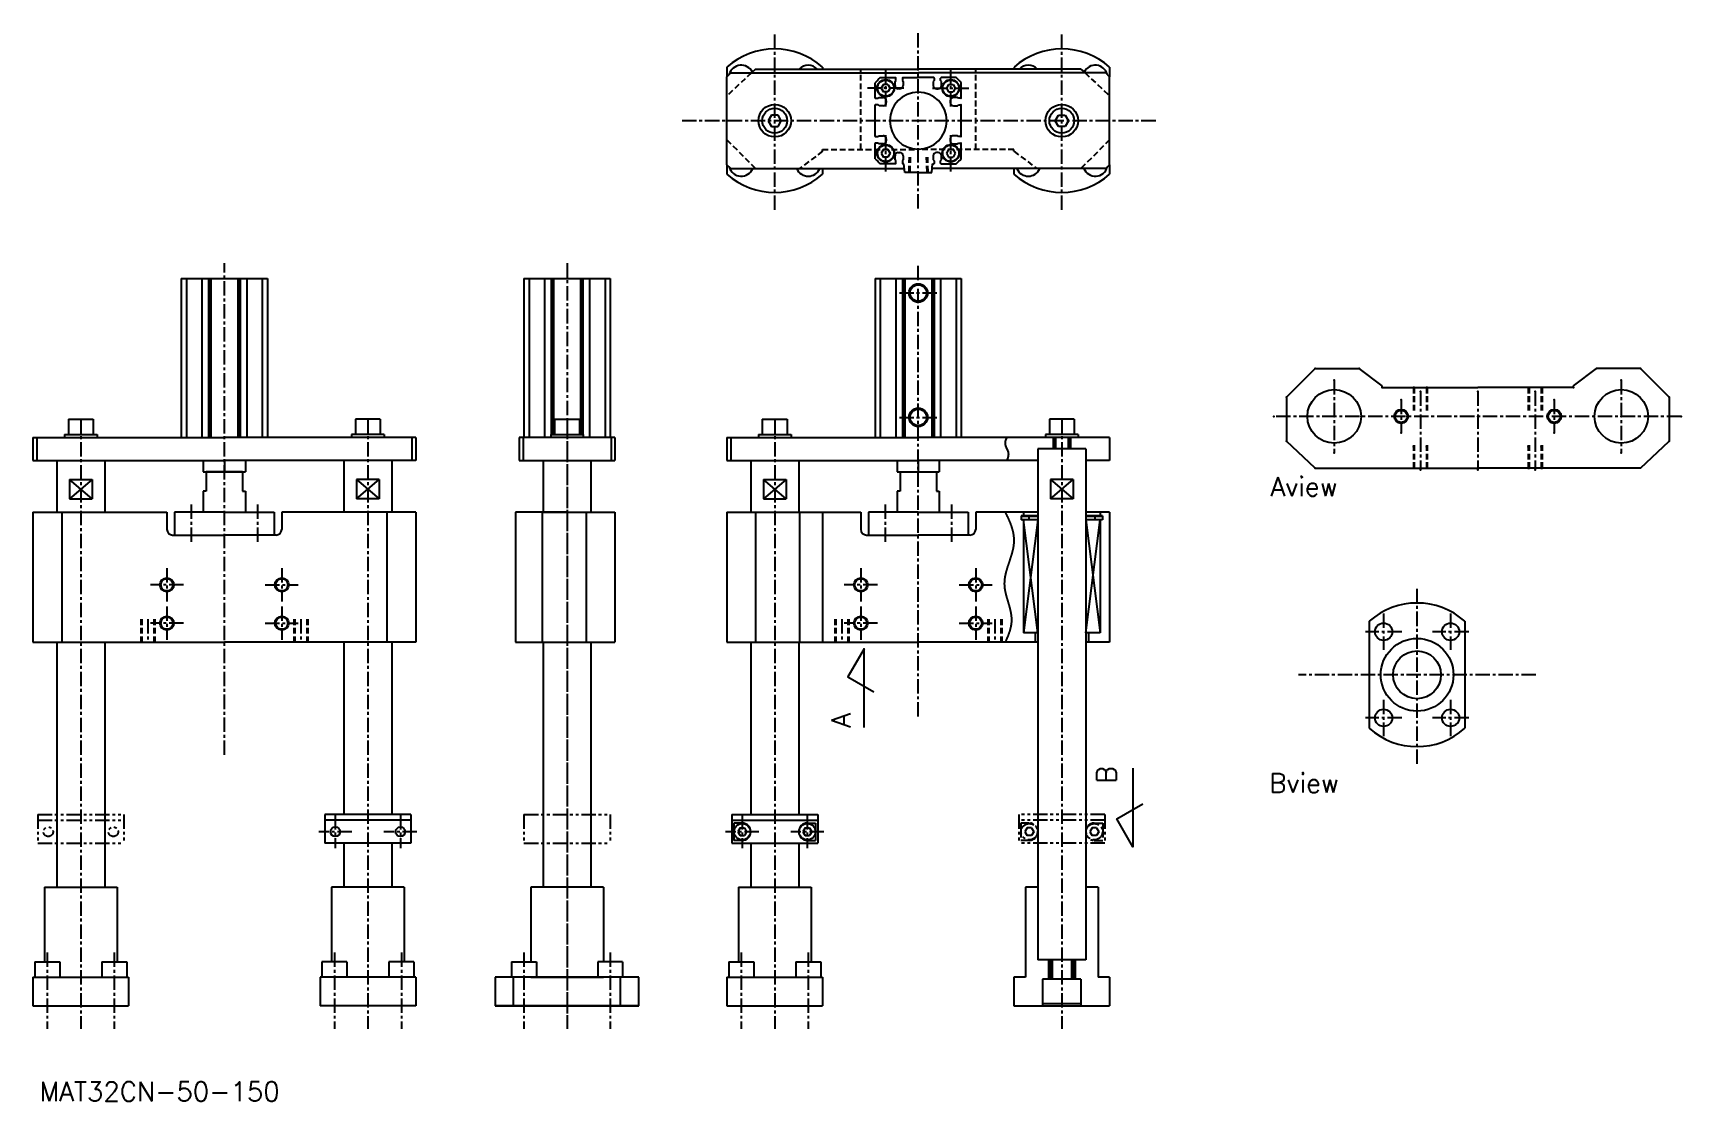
# Model space of a CAD drawing. Extents: x -463 to 399, y -347 to 211.
import ezdxf

# ---------------------------------------------------------------- set-up
doc = ezdxf.new("R2010")
doc.units = 0
for name, pattern in [('CENTER', [12, 7.5, -1.5, 1.5, -1.5]), ('DASHED', [4.5, 3, -1.5]), ('PHANTOM', [15, 7.5, -1.5, 1.5, -1.5, 1.5, -1.5])]:
    doc.linetypes.add(name, pattern=pattern)
doc.layers.get('0').update_dxf_attribs({"linetype": 'CONTINUOUS'})
doc.layers.add('CENTER', color=1, linetype='CENTER')
doc.styles.get("Standard").update_dxf_attribs({"font": 'txt.shx'})

msp = doc.modelspace()

# ---------------------------------------------------------------- linework, layer by layer
at = {"color": 7, "linetype": 'CONTINUOUS'}
for p, q in [((-100, 193.47), (-100, 188.52)), ((-100, 188.52), (-98, 190.52)), ((-98, 190.52), (0, 190.52)), ((-85, 192.52), (-87.14, 190.52)), ((-85, 192.52), (0, 192.52)), ((-50.06, 193.52), (-50.06, 192.52)), ((-30, 190.52), (-30, 192.52)), ((85, 192.52), (0, 192.52)), ((98, 190.52), (0, 190.52)), ((30, 190.52), (30, 192.52)), ((50.06, 193.52), (50.06, 192.52)), ((85, 192.52), (87.14, 190.52)), ((100, 188.52), (98, 190.52)), ((100, 193.47), (100, 188.52)), ((-100, 142.52), (-100, 188.52)), ((-22.5, 177.42), (-22.5, 185.36)), ((-19.84, 188.02), (-11.9, 188.02)), ((-18.15, 184.52), (-19.31, 182.52)), ((-19.31, 182.52), (-18.15, 180.52)), ((-15.85, 184.52), (-18.15, 184.52)), ((-15.85, 184.52), (-14.69, 182.52)), ((-14.69, 182.52), (-15.85, 180.52)), ((-12.15, 186.02), (-11.7, 186.52)), ((-12.15, 183.92), (-12.15, 186.02)), ((-11.7, 186.52), (-11.7, 187.82)), ((-9.55, 182.22), (-10.45, 182.22)), ((-8.3, 187.82), (-8.3, 186.52)), ((-8.3, 186.52), (-7.85, 186.02)), ((-8.1, 188.02), (0, 188.02)), ((-7.85, 186.02), (-7.85, 183.92)), ((8.1, 188.02), (0, 188.02)), ((8.3, 186.52), (7.85, 186.02)), ((7.85, 186.02), (7.85, 183.92)), ((8.3, 187.82), (8.3, 186.52)), ((9.55, 182.22), (10.45, 182.22)), ((11.7, 186.52), (11.7, 187.82)), ((12.15, 186.02), (11.7, 186.52)), ((19.84, 188.02), (11.9, 188.02)), ((12.15, 183.92), (12.15, 186.02)), ((15.85, 184.52), (14.69, 182.52)), ((14.69, 182.52), (15.85, 180.52)), ((15.85, 184.52), (18.15, 184.52)), ((18.15, 184.52), (19.31, 182.52)), ((19.31, 182.52), (18.15, 180.52)), ((22.5, 177.42), (22.5, 185.36)), ((100, 142.52), (100, 188.52)), ((-22.5, 157.42), (-22.5, 173.62)), ((-22.3, 177.22), (-21, 177.22)), ((-21, 173.82), (-22.3, 173.82)), ((-21, 177.22), (-20.5, 177.67)), ((-20.5, 173.37), (-21, 173.82)), ((-20.5, 177.67), (-18.4, 177.67)), ((-18.4, 173.37), (-20.5, 173.37)), ((-15.85, 180.52), (-18.15, 180.52)), ((-16.7, 175.97), (-16.7, 175.07)), ((15.85, 180.52), (18.15, 180.52)), ((16.7, 175.97), (16.7, 175.07)), ((20.5, 177.67), (18.4, 177.67)), ((18.4, 173.37), (20.5, 173.37)), ((21, 177.22), (20.5, 177.67)), ((20.5, 173.37), (21, 173.82)), ((22.3, 177.22), (21, 177.22)), ((21, 173.82), (22.3, 173.82)), ((22.5, 157.42), (22.5, 173.62)), ((-76.72, 168.49), (-78.43, 165.52)), ((-78.43, 165.52), (-76.72, 162.55)), ((-73.29, 168.49), (-76.72, 168.49)), ((-71.57, 165.52), (-73.29, 168.49)), ((-73.29, 162.55), (-71.57, 165.52)), ((71.57, 165.52), (73.29, 168.49)), ((73.29, 162.55), (71.57, 165.52)), ((73.29, 168.49), (76.71, 168.49)), ((76.71, 168.49), (78.43, 165.52)), ((78.43, 165.52), (76.71, 162.55)), ((-76.72, 162.55), (-73.29, 162.55)), ((-22.3, 157.22), (-21, 157.22)), ((-21, 157.22), (-20.5, 157.67)), ((-20.5, 157.67), (-18.4, 157.67)), ((-16.7, 155.97), (-16.7, 155.07)), ((16.7, 155.97), (16.7, 155.07)), ((20.5, 157.67), (18.4, 157.67)), ((21, 157.22), (20.5, 157.67)), ((22.3, 157.22), (21, 157.22)), ((76.71, 162.55), (73.29, 162.55)), ((-22.5, 145.68), (-22.5, 153.62)), ((-21, 153.82), (-22.3, 153.82)), ((-20.5, 153.37), (-21, 153.82)), ((-18.4, 153.37), (-20.5, 153.37)), ((-18.15, 150.52), (-19.31, 148.52)), ((-19.31, 148.52), (-18.15, 146.52)), ((-15.85, 150.52), (-18.15, 150.52)), ((-15.85, 146.52), (-18.15, 146.52)), ((-15.85, 150.52), (-14.69, 148.52)), ((-14.69, 148.52), (-15.85, 146.52)), ((-12.15, 145.02), (-12.15, 147.12)), ((-10.45, 148.82), (-9.55, 148.82)), ((-7.85, 147.12), (-7.85, 145.02)), ((7.85, 147.12), (7.85, 145.02)), ((10.45, 148.82), (9.55, 148.82)), ((12.15, 145.02), (12.15, 147.12)), ((15.85, 150.52), (14.69, 148.52)), ((14.69, 148.52), (15.85, 146.52)), ((15.85, 150.52), (18.15, 150.52)), ((15.85, 146.52), (18.15, 146.52)), ((18.15, 150.52), (19.31, 148.52)), ((19.31, 148.52), (18.15, 146.52)), ((18.4, 153.37), (20.5, 153.37)), ((20.5, 153.37), (21, 153.82)), ((21, 153.82), (22.3, 153.82)), ((22.5, 145.68), (22.5, 153.62)), ((-98, 140.52), (-100, 142.52)), ((-100, 142.52), (-100, 137.57)), ((-98, 140.52), (-7.22, 140.52)), ((-50, 140.52), (-50, 137.57)), ((-11.9, 143.02), (-19.84, 143.02)), ((-11.7, 144.52), (-12.15, 145.02)), ((-11.7, 143.22), (-11.7, 144.52)), ((-7.85, 145.02), (-8.3, 144.52)), ((-8.3, 144.52), (-8.3, 143.22)), ((-7.5, 143.02), (-8.1, 143.02)), ((-7, 138.52), (-7.5, 143.02)), ((0, 138.52), (-7, 138.52)), ((0, 138.52), (7, 138.52)), ((7, 138.52), (7.5, 143.02)), ((98, 140.52), (7.22, 140.52)), ((7.5, 143.02), (8.1, 143.02)), ((7.85, 145.02), (8.3, 144.52)), ((8.3, 144.52), (8.3, 143.22)), ((11.7, 144.52), (12.15, 145.02)), ((11.7, 143.22), (11.7, 144.52)), ((11.9, 143.02), (19.84, 143.02)), ((50, 140.52), (50, 137.57)), ((98, 140.52), (100, 142.52)), ((100, 142.52), (100, 137.57)), ((-385.12, 83), (-385.12, 0)), ((-385.12, 83), (-362.62, 83)), ((-382.47, 83), (-382.47, 0)), ((-374.32, 83), (-374.32, 0)), ((-370.92, 83), (-370.92, 0)), ((-370.12, 83), (-370.12, 0)), ((-369.62, 83), (-369.62, 0)), ((-362.62, 83), (-340.12, 83)), ((-355.62, 83), (-355.62, 0)), ((-355.12, 83), (-355.12, 0)), ((-354.32, 83), (-354.32, 0)), ((-350.92, 83), (-350.92, 0)), ((-342.78, 83), (-342.78, 0)), ((-340.12, 83), (-340.12, 0)), ((-206.03, 83), (-206.03, 0)), ((-206.03, 83), (-183.53, 83)), ((-203.37, 83), (-203.37, 0)), ((-195.23, 83), (-195.23, 0)), ((-191.83, 83), (-191.83, 1.6)), ((-191.03, 83), (-191.03, 1.6)), ((-190.53, 83), (-190.53, 1.6)), ((-183.53, 83), (-161.03, 83)), ((-176.53, 83), (-176.53, 1.6)), ((-176.03, 83), (-176.03, 1.6)), ((-175.23, 83), (-175.23, 1.6)), ((-171.83, 83), (-171.83, 0)), ((-163.69, 83), (-163.69, 0)), ((-161.03, 83), (-161.03, 0)), ((-22.5, 83), (-22.5, 0)), ((-22.5, 83), (0, 83)), ((-19.84, 83), (-19.84, 0)), ((-11.7, 83), (-11.7, 0)), ((-8.3, 83), (-8.3, 0)), ((-7.5, 83), (-7.5, 0)), ((-7, 83), (-7, 0)), ((0, 83), (22.5, 83)), ((7, 83), (7, 0)), ((7.5, 83), (7.5, 0)), ((8.3, 83), (8.3, 0)), ((11.7, 83), (11.7, 0)), ((19.84, 83), (19.84, 0)), ((22.5, 83), (22.5, 0)), ((192.36, 21.03), (207.36, 36.03)), ((207.36, 36.03), (230.36, 36.03)), ((242.36, 27.03), (230.36, 36.03)), ((342.36, 27.03), (354.36, 36.03)), ((377.36, 36.03), (354.36, 36.03)), ((392.36, 21.03), (377.36, 36.03)), ((242.36, 26.03), (242.36, 27.03)), ((242.36, 26.03), (292.36, 26.03)), ((342.36, 26.03), (292.36, 26.03)), ((342.36, 26.03), (342.36, 27.03)), ((192.36, 21.03), (192.36, -1.97)), ((392.36, 21.03), (392.36, -1.97)), ((-444.12, 9.6), (-431.12, 9.6)), ((-444.12, 9.6), (-444.12, 1.6)), ((-431.12, 9.6), (-431.12, 1.6)), ((-281.12, 9.6), (-294.12, 9.6)), ((-294.12, 9.6), (-294.12, 1.6)), ((-281.12, 9.6), (-281.12, 1.6)), ((-190.03, 9.6), (-177.03, 9.6)), ((-190.03, 9.6), (-190.03, 1.6)), ((-177.03, 9.6), (-177.03, 1.6)), ((-81.5, 9.6), (-68.5, 9.6)), ((-81.5, 9.6), (-81.5, 1.6)), ((-68.5, 9.6), (-68.5, 1.6)), ((81.5, 9.6), (68.5, 9.6)), ((68.5, 9.6), (68.5, 1.6)), ((81.5, 9.6), (81.5, 1.6)), ((-462.62, 0), (-362.62, 0)), ((-462.62, 0), (-462.62, -12)), ((-460.62, 0), (-460.62, -12)), ((-446.12, 1.6), (-429.12, 1.6)), ((-446.12, 1.6), (-446.12, 0)), ((-429.12, 1.6), (-429.12, 0)), ((-262.62, 0), (-362.62, 0)), ((-279.12, 1.6), (-296.12, 1.6)), ((-296.12, 1.6), (-296.12, 0)), ((-279.12, 1.6), (-279.12, 0)), ((-264.62, 0), (-264.62, -12)), ((-262.62, 0), (-262.62, -12)), ((-158.53, 0), (-208.53, 0)), ((-208.53, 0), (-208.53, -12)), ((-206.53, 0), (-206.53, -12)), ((-192.03, 1.6), (-175.03, 1.6)), ((-192.03, 1.6), (-192.03, 0)), ((-175.03, 1.6), (-175.03, 0)), ((-160.53, 0), (-160.53, -12)), ((-158.53, 0), (-158.53, -12)), ((-100, 0), (0, 0)), ((-100, 0), (-100, -12)), ((-98, 0), (-98, -12)), ((-83.5, 1.6), (-66.5, 1.6)), ((-83.5, 1.6), (-83.5, 0)), ((-66.5, 1.6), (-66.5, 0)), ((100, 0), (0, 0)), ((83.5, 1.6), (66.5, 1.6)), ((66.5, 1.6), (66.5, 0)), ((70.5, 0), (70.5, -6)), ((71, 0), (71, -6)), ((71.63, 0), (71.63, -6)), ((78.38, 0), (78.38, -6)), ((79, 0), (79, -6)), ((79.5, 0), (79.5, -6)), ((83.5, 1.6), (83.5, 0)), ((100, 0), (100, -12)), ((87.5, -6), (62.5, -6)), ((62.5, -6), (62.5, -273)), ((87.5, -6), (87.5, -273)), ((207.36, -15.97), (192.36, -1.97)), ((377.36, -15.97), (392.36, -1.97)), ((-462.62, -12), (-450.12, -12)), ((-462.62, -12), (-362.62, -12)), ((-450.12, -12), (-425.12, -12)), ((-450.12, -12), (-450.12, -39)), ((-425.12, -12), (-425.12, -39)), ((-373.62, -12), (-373.62, -18)), ((-262.62, -12), (-362.62, -12)), ((-362.62, -12), (-362.62, -18)), ((-351.62, -12), (-351.62, -18)), ((-300.12, -12), (-300.12, -39)), ((-275.12, -12), (-275.12, -39)), ((-208.53, -12), (-158.53, -12)), ((-196.03, -12), (-196.03, -39)), ((-171.03, -12), (-171.03, -39)), ((-100, -12), (0, -12)), ((-87.5, -12), (-87.5, -39)), ((-62.5, -12), (-62.5, -39)), ((-11, -12), (-11, -18)), ((62.5, -12), (0, -12)), ((0, -12), (0, -18)), ((11, -12), (11, -18)), ((100, -12), (87.5, -12)), ((207.36, -15.97), (292.36, -15.97)), ((377.36, -15.97), (292.36, -15.97)), ((-443.56, -22), (-431.69, -22)), ((-443.56, -22), (-443.56, -32)), ((-431.69, -22), (-443.56, -32)), ((-431.69, -32), (-443.56, -22)), ((-431.69, -22), (-431.69, -32)), ((-373.62, -18), (-351.62, -18)), ((-372.12, -18), (-372.12, -28)), ((-353.12, -18), (-372.12, -18)), ((-353.12, -18), (-353.12, -28)), ((-293.56, -22), (-293.56, -32)), ((-293.56, -32), (-281.69, -22)), ((-281.69, -22), (-293.56, -22)), ((-293.56, -22), (-281.69, -32)), ((-281.69, -22), (-281.69, -32)), ((-69.06, -32), (-80.94, -22)), ((-80.94, -22), (-80.94, -32)), ((-80.94, -22), (-69.06, -22)), ((-69.06, -22), (-80.94, -32)), ((-69.06, -22), (-69.06, -32)), ((-11, -18), (11, -18)), ((-9.5, -18), (-9.5, -28)), ((9.5, -18), (9.5, -28)), ((80.94, -22), (69.06, -22)), ((69.06, -22), (69.06, -32)), ((69.06, -22), (80.94, -32)), ((69.06, -32), (80.94, -22)), ((80.94, -22), (80.94, -32)), ((-443.56, -32), (-431.69, -32)), ((-373.62, -28), (-373.62, -39)), ((-372.12, -28), (-373.62, -28)), ((-353.12, -28), (-351.62, -28)), ((-351.62, -28), (-351.62, -39)), ((-281.69, -32), (-293.56, -32)), ((-80.94, -32), (-69.06, -32)), ((-11, -28), (-11, -39)), ((-9.5, -28), (-11, -28)), ((9.5, -28), (11, -28)), ((11, -28), (11, -39)), ((80.94, -32), (69.06, -32)), ((-462.62, -39), (-450.12, -39)), ((-462.62, -39), (-392.62, -39)), ((-462.62, -39), (-462.62, -107)), ((-447.62, -39), (-447.62, -107)), ((-392.62, -39), (-392.62, -48)), ((-362.62, -39), (-388.62, -39)), ((-388.62, -39), (-388.62, -51)), ((-362.62, -39), (-336.62, -39)), ((-336.62, -39), (-336.62, -51)), ((-262.62, -39), (-332.62, -39)), ((-332.62, -39), (-332.62, -48)), ((-277.62, -39), (-277.62, -107)), ((-262.62, -39), (-262.62, -107)), ((-183.53, -39), (-210.53, -39)), ((-210.53, -39), (-210.53, -107)), ((-196.53, -39), (-196.53, -107)), ((-196.03, -39), (-171.03, -39)), ((-183.53, -39), (-158.53, -39)), ((-173.53, -39), (-173.53, -107)), ((-158.53, -39), (-158.53, -107)), ((-100, -39), (-30, -39)), ((-100, -39), (-100, -107)), ((-85, -39), (-85, -107)), ((-62, -39), (-62, -107)), ((-50, -39), (-50, -107)), ((-30, -39), (-30, -48)), ((-26, -39), (-26, -51)), ((0, -39), (-26, -39)), ((0, -39), (26, -39)), ((26, -39), (26, -51)), ((62.5, -39), (30, -39)), ((30, -39), (30, -48)), ((53.75, -41), (53.75, -43)), ((62.5, -41), (53.75, -41)), ((62.5, -41.25), (53.75, -41.25)), ((62.5, -43), (53.75, -43)), ((55, -39), (55, -41)), ((55, -43), (55, -102)), ((62.5, -102), (55, -43)), ((62.5, -43), (55, -102)), ((57.75, -41.25), (57.75, -43)), ((62.5, -43), (62.5, -102)), ((100, -39), (87.5, -39)), ((96.25, -41), (87.5, -41)), ((96.25, -41.25), (87.5, -41.25)), ((96.25, -43), (87.5, -43)), ((87.5, -43), (87.5, -102)), ((87.5, -102), (95, -43)), ((87.5, -43), (95, -102)), ((92.25, -41.25), (92.25, -43)), ((95, -39), (95, -41)), ((95, -43), (95, -102)), ((96.25, -41), (96.25, -43)), ((100, -39), (100, -107)), ((-389.62, -51), (-362.62, -51)), ((-335.62, -51), (-362.62, -51)), ((-27, -51), (0, -51)), ((27, -51), (0, -51)), ((62.5, -102), (55, -102)), ((61, -102), (61, -107)), ((95, -102), (87.5, -102)), ((89, -102), (89, -107)), ((235.65, -96.05), (235.65, -151.95)), ((285.65, -96.05), (285.65, -151.95)), ((-462.62, -107), (-450.12, -107)), ((-462.62, -107), (-362.62, -107)), ((-450.12, -107), (-450.12, -235)), ((-425.12, -107), (-425.12, -235)), ((-262.62, -107), (-362.62, -107)), ((-300.12, -107), (-300.12, -197)), ((-275.12, -107), (-275.12, -197)), ((-210.53, -107), (-158.53, -107)), ((-196.03, -107), (-196.03, -235)), ((-196.03, -107), (-171.03, -107)), ((-171.03, -107), (-171.03, -235)), ((-100, -107), (0, -107)), ((-87.5, -107), (-87.5, -197)), ((-62.5, -107), (-62.5, -197)), ((62.5, -107), (0, -107)), ((100, -107), (87.5, -107)), ((-265.12, -197), (-310.12, -197)), ((-310.12, -197), (-310.12, -212)), ((-265.12, -197), (-265.12, -212)), ((-97.5, -197), (-52.5, -197)), ((-97.5, -197), (-97.5, -212)), ((-52.5, -197), (-52.5, -212)), ((-265.12, -200), (-310.12, -200)), ((-97.5, -200), (-52.5, -200)), ((-92, -201.5), (-96.38, -201.5)), ((-96.38, -201.5), (-96.38, -210.5)), ((-93.15, -204), (-94.31, -206)), ((-94.31, -206), (-93.15, -208)), ((-93.15, -204), (-90.85, -204)), ((-90.85, -204), (-89.69, -206)), ((-89.69, -206), (-90.85, -208)), ((-59.15, -204), (-60.31, -206)), ((-60.31, -206), (-59.15, -208)), ((-59.15, -204), (-56.85, -204)), ((-58, -201.5), (-53.62, -201.5)), ((-56.85, -204), (-55.69, -206)), ((-55.69, -206), (-56.85, -208)), ((-53.62, -201.5), (-53.62, -210.5)), ((-265.12, -212), (-310.12, -212)), ((-300.12, -212), (-300.12, -235)), ((-275.12, -212), (-275.12, -235)), ((-97.5, -212), (-52.5, -212)), ((-92, -210.5), (-96.38, -210.5)), ((-93.15, -208), (-90.85, -208)), ((-87.5, -212), (-87.5, -235)), ((-62.5, -212), (-62.5, -235)), ((-59.15, -208), (-56.85, -208)), ((-58, -210.5), (-53.62, -210.5)), ((-456.62, -235), (-437.62, -235)), ((-456.62, -235), (-456.62, -274)), ((-437.62, -235), (-418.62, -235)), ((-418.62, -235), (-418.62, -274)), ((-306.62, -235), (-306.62, -274)), ((-287.62, -235), (-306.62, -235)), ((-268.62, -235), (-287.62, -235)), ((-268.62, -235), (-268.62, -274)), ((-202.53, -235), (-202.53, -274)), ((-164.53, -235), (-202.53, -235)), ((-164.53, -235), (-171.03, -235)), ((-164.53, -235), (-164.53, -274)), ((-94, -235), (-75, -235)), ((-94, -235), (-94, -274)), ((-75, -235), (-56, -235)), ((-56, -235), (-56, -274)), ((56, -235), (56, -282)), ((62.5, -235), (56, -235)), ((94, -235), (87.5, -235)), ((94, -235), (94, -282)), ((-461.62, -274), (-448.62, -274)), ((-461.62, -274), (-461.62, -282)), ((-448.62, -274), (-448.62, -282)), ((-426.62, -274), (-413.62, -274)), ((-426.62, -274), (-426.62, -282)), ((-413.62, -274), (-413.62, -282)), ((-298.62, -274), (-311.62, -274)), ((-311.62, -274), (-311.62, -282)), ((-298.62, -274), (-298.62, -282)), ((-263.62, -274), (-276.62, -274)), ((-276.62, -274), (-276.62, -282)), ((-263.62, -274), (-263.62, -282)), ((-212.53, -274), (-199.53, -274)), ((-212.53, -274), (-212.53, -282)), ((-199.53, -274), (-199.53, -282)), ((-154.53, -274), (-167.53, -274)), ((-167.53, -274), (-167.53, -282)), ((-154.53, -274), (-154.53, -282)), ((-99, -274), (-86, -274)), ((-99, -274), (-99, -282)), ((-86, -274), (-86, -282)), ((-64, -274), (-51, -274)), ((-64, -274), (-64, -282)), ((-51, -274), (-51, -282)), ((87.5, -273), (62.5, -273)), ((68, -273), (68, -283)), ((69, -273), (69, -283)), ((69.88, -273), (69.88, -283)), ((80.13, -273), (80.13, -283)), ((81, -273), (81, -283)), ((82, -273), (82, -283)), ((-462.62, -282), (-462.62, -297)), ((-462.62, -282), (-437.62, -282)), ((-437.62, -282), (-412.62, -282)), ((-412.62, -282), (-412.62, -297)), ((-312.62, -282), (-312.62, -297)), ((-287.62, -282), (-312.62, -282)), ((-262.62, -282), (-287.62, -282)), ((-262.62, -282), (-262.62, -297)), ((-183.53, -282), (-221.03, -282)), ((-221.03, -282), (-221.03, -297)), ((-211.48, -297), (-211.48, -282)), ((-202.53, -282), (-164.53, -282)), ((-146.03, -282), (-183.53, -282)), ((-155.58, -297), (-155.58, -282)), ((-146.03, -297), (-146.03, -282)), ((-100, -282), (-100, -297)), ((-100, -282), (-75, -282)), ((-75, -282), (-50, -282)), ((-50, -282), (-50, -297)), ((50, -282), (50, -297)), ((56, -282), (50, -282)), ((85, -283), (65, -283)), ((65, -283), (65, -297)), ((85, -283), (85, -297)), ((100, -282), (94, -282)), ((100, -282), (100, -297)), ((-462.62, -297), (-412.62, -297)), ((-262.62, -297), (-312.62, -297)), ((-221.03, -297), (-146.03, -297)), ((-183.53, -297), (-221.03, -297)), ((-183.53, -297), (-221.03, -297)), ((-146.03, -297), (-183.53, -297)), ((-100, -297), (-50, -297)), ((50, -297), (100, -297)), ((85, -296), (65, -296))]:
    msp.add_line(p, q, dxfattribs=at)
at = {"color": 3, "linetype": 'DASHED'}
for p, q in [((-87.14, 190.52), (-100, 178.52)), ((-30, 150.52), (-30, 190.52)), ((30, 150.52), (30, 190.52)), ((87.14, 190.52), (100, 178.52)), ((-100, 155.52), (-100, 178.52)), ((100, 155.52), (100, 178.52)), ((-100, 155.52), (-85, 140.52)), ((100, 155.52), (85, 140.52)), ((-50, 149.52), (-62, 140.52)), ((-50, 150.52), (0, 150.52)), ((-50, 149.52), (-50, 150.52)), ((-4.75, 146.51), (-5.03, 138.53)), ((-4.17, 146.51), (-4.45, 138.51)), ((50, 150.52), (0, 150.52)), ((4.17, 146.51), (4.45, 138.51)), ((4.75, 146.51), (5.03, 138.53)), ((50, 149.52), (50, 150.52)), ((50, 149.52), (62, 140.52)), ((-85, 140.52), (-62, 140.52)), ((85, 140.52), (62, 140.52)), ((258.71, 26.03), (258.71, 14.03)), ((259.21, 26.03), (259.21, 14.03)), ((265.51, 26.03), (265.51, 14.03)), ((266.01, 26.03), (266.01, 14.03)), ((318.71, 26.03), (318.71, 14.03)), ((319.21, 26.03), (319.21, 14.03)), ((325.51, 26.03), (325.51, 14.03)), ((326.01, 26.03), (326.01, 14.03)), ((258.71, -3.97), (258.71, -15.97)), ((259.21, -3.97), (259.21, -15.97)), ((265.51, -3.97), (265.51, -15.97)), ((266.01, -3.97), (266.01, -15.97)), ((318.71, -3.97), (318.71, -15.97)), ((319.21, -3.97), (319.21, -15.97)), ((325.51, -3.97), (325.51, -15.97)), ((326.01, -3.97), (326.01, -15.97)), ((-406.27, -95), (-406.27, -107)), ((-405.77, -95), (-405.77, -107)), ((-399.47, -95), (-399.47, -107)), ((-398.97, -95), (-398.97, -107)), ((-326.27, -95), (-326.27, -107)), ((-325.77, -95), (-325.77, -107)), ((-319.47, -95), (-319.47, -107)), ((-318.97, -95), (-318.97, -107)), ((-43.65, -95), (-43.65, -107)), ((-43.15, -95), (-43.15, -107)), ((-36.85, -95), (-36.85, -107)), ((-36.35, -95), (-36.35, -107)), ((36.35, -95), (36.35, -107)), ((36.85, -95), (36.85, -107)), ((43.15, -95), (43.15, -107)), ((43.65, -95), (43.65, -107))]:
    msp.add_line(p, q, dxfattribs=at)
at = {"color": 3, "linetype": 'PHANTOM'}
for p, q in [((-460.12, -197), (-415.12, -197)), ((-460.12, -197), (-460.12, -212)), ((-415.12, -197), (-415.12, -212)), ((-206.03, -197), (-161.03, -197)), ((-206.03, -197), (-206.03, -212)), ((-161.03, -197), (-161.03, -212)), ((97.5, -197), (52.5, -197)), ((52.5, -197), (52.5, -212)), ((97.5, -197), (97.5, -212)), ((-460.12, -200), (-415.12, -200)), ((97.5, -200), (52.5, -200)), ((53.62, -201.5), (53.62, -210.5)), ((58, -201.5), (53.62, -201.5)), ((56.85, -204), (55.69, -206)), ((55.69, -206), (56.85, -208)), ((59.15, -204), (56.85, -204)), ((59.15, -204), (60.31, -206)), ((60.31, -206), (59.15, -208)), ((90.85, -204), (89.69, -206)), ((89.69, -206), (90.85, -208)), ((93.15, -204), (90.85, -204)), ((92, -201.5), (96.38, -201.5)), ((93.15, -204), (94.31, -206)), ((94.31, -206), (93.15, -208)), ((96.38, -201.5), (96.38, -210.5)), ((-460.12, -212), (-415.12, -212)), ((-206.03, -212), (-161.03, -212)), ((97.5, -212), (52.5, -212)), ((58, -210.5), (53.62, -210.5)), ((59.15, -208), (56.85, -208)), ((93.15, -208), (90.85, -208)), ((92, -210.5), (96.38, -210.5))]:
    msp.add_line(p, q, dxfattribs=at)
at = {"color": 7, "linetype": 'CONTINUOUS'}
for points in [[(-28.35, -151.53), (-28.35, -110.36), (-36.81, -125.01), (-23.15, -132.9)], [(112.17, -172.78), (112.17, -213.95), (103.71, -199.3), (117.37, -191.41)]]:
    msp.add_lwpolyline(points, dxfattribs=at)
at = {"color": 7}
for points in [[(46.27, 0, 0), (46.25, -0.03, 0), (46.24, -0.05, 0), (46.22, -0.08, 0), (46.21, -0.11, 0), (46.19, -0.13, 0), (46.18, -0.16, 0), (46.17, -0.19, 0), (46.15, -0.21, 0), (46.14, -0.24, 0), (46.12, -0.27, 0), (46.11, -0.29, 0), (46.09, -0.32, 0), (46.08, -0.35, 0), (46.07, -0.38, 0), (46.05, -0.4, 0), (46.04, -0.43, 0), (46.03, -0.46, 0), (46.01, -0.48, 0), (46, -0.51, 0), (45.99, -0.54, 0), (45.97, -0.57, 0), (45.96, -0.59, 0), (45.95, -0.62, 0), (45.93, -0.65, 0), (45.92, -0.68, 0), (45.91, -0.7, 0), (45.9, -0.73, 0), (45.88, -0.76, 0), (45.87, -0.79, 0), (45.86, -0.81, 0), (45.85, -0.84, 0), (45.83, -0.87, 0), (45.82, -0.9, 0), (45.81, -0.92, 0), (45.8, -0.95, 0), (45.79, -0.98, 0), (45.77, -1.01, 0), (45.76, -1.04, 0), (45.75, -1.07, 0), (45.74, -1.09, 0), (45.73, -1.12, 0), (45.72, -1.15, 0), (45.7, -1.18, 0), (45.69, -1.21, 0), (45.68, -1.23, 0), (45.67, -1.26, 0), (45.66, -1.29, 0), (45.65, -1.32, 0), (45.64, -1.35, 0), (45.63, -1.38, 0), (45.62, -1.41, 0), (45.61, -1.43, 0), (45.6, -1.46, 0), (45.59, -1.49, 0), (45.58, -1.52, 0), (45.57, -1.55, 0), (45.56, -1.58, 0), (45.55, -1.61, 0), (45.54, -1.64, 0), (45.53, -1.67, 0), (45.52, -1.69, 0), (45.52, -1.72, 0), (45.51, -1.75, 0), (45.5, -1.78, 0), (45.49, -1.81, 0), (45.48, -1.84, 0), (45.47, -1.87, 0), (45.47, -1.9, 0), (45.46, -1.93, 0), (45.45, -1.96, 0), (45.44, -1.99, 0), (45.44, -2.02, 0), (45.43, -2.05, 0), (45.42, -2.08, 0), (45.42, -2.11, 0), (45.41, -2.14, 0), (45.41, -2.17, 0), (45.4, -2.2, 0), (45.39, -2.23, 0), (45.39, -2.26, 0), (45.38, -2.29, 0), (45.38, -2.32, 0), (45.37, -2.35, 0), (45.37, -2.38, 0), (45.36, -2.41, 0), (45.36, -2.44, 0), (45.36, -2.47, 0), (45.35, -2.5, 0), (45.35, -2.53, 0), (45.35, -2.56, 0), (45.34, -2.59, 0), (45.34, -2.62, 0), (45.34, -2.65, 0), (45.34, -2.68, 0), (45.33, -2.71, 0), (45.33, -2.74, 0), (45.33, -2.77, 0), (45.33, -2.8, 0), (45.33, -2.83, 0), (45.33, -2.86, 0), (45.33, -2.89, 0), (45.33, -2.92, 0), (45.33, -2.95, 0), (45.33, -2.98, 0), (45.33, -3.01, 0), (45.33, -3.05, 0), (45.33, -3.08, 0), (45.33, -3.11, 0), (45.33, -3.14, 0), (45.33, -3.17, 0), (45.33, -3.2, 0), (45.33, -3.23, 0), (45.34, -3.26, 0), (45.34, -3.29, 0), (45.34, -3.32, 0), (45.34, -3.35, 0), (45.35, -3.38, 0), (45.35, -3.41, 0), (45.35, -3.44, 0), (45.36, -3.47, 0), (45.36, -3.5, 0), (45.37, -3.53, 0), (45.37, -3.56, 0), (45.38, -3.59, 0), (45.38, -3.62, 0), (45.39, -3.65, 0), (45.39, -3.68, 0), (45.4, -3.71, 0), (45.41, -3.74, 0), (45.41, -3.77, 0), (45.42, -3.8, 0), (45.43, -3.83, 0), (45.43, -3.86, 0), (45.44, -3.89, 0), (45.45, -3.92, 0), (45.46, -3.95, 0), (45.46, -3.97, 0), (45.47, -4, 0), (45.48, -4.03, 0), (45.49, -4.06, 0), (45.5, -4.09, 0), (45.51, -4.12, 0), (45.52, -4.15, 0), (45.52, -4.18, 0), (45.53, -4.21, 0), (45.54, -4.24, 0), (45.55, -4.27, 0), (45.56, -4.29, 0), (45.57, -4.32, 0), (45.58, -4.35, 0), (45.59, -4.38, 0), (45.6, -4.41, 0), (45.62, -4.44, 0), (45.63, -4.47, 0), (45.64, -4.49, 0), (45.65, -4.52, 0), (45.66, -4.55, 0), (45.67, -4.58, 0), (45.68, -4.61, 0), (45.69, -4.64, 0), (45.7, -4.66, 0), (45.72, -4.69, 0), (45.73, -4.72, 0), (45.74, -4.75, 0), (45.75, -4.78, 0), (45.76, -4.8, 0), (45.78, -4.83, 0), (45.79, -4.86, 0), (45.8, -4.89, 0), (45.81, -4.92, 0), (45.82, -4.94, 0), (45.84, -4.97, 0), (45.85, -5, 0), (45.86, -5.03, 0), (45.87, -5.05, 0), (45.89, -5.08, 0), (45.9, -5.11, 0), (45.91, -5.14, 0), (45.93, -5.16, 0), (45.94, -5.19, 0), (45.95, -5.22, 0), (45.96, -5.25, 0), (45.98, -5.27, 0), (45.99, -5.3, 0), (46, -5.33, 0), (46.02, -5.36, 0), (46.03, -5.38, 0), (46.04, -5.41, 0), (46.05, -5.44, 0), (46.07, -5.47, 0), (46.08, -5.49, 0), (46.09, -5.52, 0), (46.11, -5.55, 0), (46.12, -5.58, 0), (46.13, -5.6, 0), (46.15, -5.63, 0), (46.16, -5.66, 0), (46.17, -5.69, 0), (46.19, -5.71, 0), (46.2, -5.74, 0), (46.21, -5.77, 0), (46.23, -5.79, 0), (46.24, -5.82, 0), (46.25, -5.85, 0), (46.27, -5.88, 0), (46.28, -5.9, 0), (46.29, -5.93, 0), (46.31, -5.96, 0), (46.32, -5.99, 0), (46.33, -6.01, 0), (46.34, -6.04, 0), (46.36, -6.07, 0), (46.37, -6.1, 0), (46.38, -6.12, 0), (46.4, -6.15, 0), (46.41, -6.18, 0), (46.42, -6.2, 0), (46.44, -6.23, 0), (46.45, -6.26, 0), (46.46, -6.29, 0), (46.47, -6.31, 0), (46.49, -6.34, 0), (46.5, -6.37, 0), (46.51, -6.4, 0), (46.52, -6.43, 0), (46.54, -6.45, 0), (46.55, -6.48, 0), (46.56, -6.51, 0), (46.57, -6.54, 0), (46.59, -6.56, 0), (46.6, -6.59, 0), (46.61, -6.62, 0), (46.62, -6.65, 0), (46.63, -6.68, 0), (46.65, -6.7, 0), (46.66, -6.73, 0), (46.67, -6.76, 0), (46.68, -6.79, 0), (46.69, -6.82, 0), (46.7, -6.84, 0), (46.71, -6.87, 0), (46.72, -6.9, 0), (46.73, -6.93, 0), (46.74, -6.96, 0), (46.76, -6.99, 0), (46.77, -7.02, 0), (46.78, -7.04, 0), (46.79, -7.07, 0), (46.8, -7.1, 0), (46.81, -7.13, 0), (46.82, -7.16, 0), (46.82, -7.19, 0), (46.83, -7.22, 0), (46.84, -7.25, 0), (46.85, -7.28, 0), (46.86, -7.3, 0), (46.87, -7.33, 0), (46.88, -7.36, 0), (46.89, -7.39, 0), (46.9, -7.42, 0), (46.9, -7.45, 0), (46.91, -7.48, 0), (46.92, -7.51, 0), (46.93, -7.54, 0), (46.93, -7.57, 0), (46.94, -7.6, 0), (46.95, -7.63, 0), (46.95, -7.66, 0), (46.96, -7.69, 0), (46.97, -7.72, 0), (46.97, -7.75, 0), (46.98, -7.78, 0), (46.99, -7.81, 0), (46.99, -7.84, 0), (47, -7.87, 0), (47, -7.9, 0), (47.01, -7.93, 0), (47.01, -7.96, 0), (47.02, -7.99, 0), (47.02, -8.02, 0), (47.03, -8.05, 0), (47.03, -8.08, 0), (47.04, -8.11, 0), (47.04, -8.14, 0), (47.04, -8.17, 0), (47.05, -8.2, 0), (47.05, -8.23, 0), (47.05, -8.26, 0), (47.05, -8.29, 0), (47.06, -8.32, 0), (47.06, -8.35, 0), (47.06, -8.38, 0), (47.06, -8.41, 0), (47.06, -8.44, 0), (47.07, -8.47, 0), (47.07, -8.5, 0), (47.07, -8.53, 0), (47.07, -8.56, 0), (47.07, -8.59, 0), (47.07, -8.62, 0), (47.07, -8.65, 0), (47.07, -8.68, 0), (47.07, -8.71, 0), (47.07, -8.74, 0), (47.07, -8.77, 0), (47.07, -8.8, 0), (47.07, -8.83, 0), (47.07, -8.86, 0), (47.06, -8.9, 0), (47.06, -8.93, 0), (47.06, -8.96, 0), (47.06, -8.99, 0), (47.06, -9.02, 0), (47.06, -9.05, 0), (47.05, -9.08, 0), (47.05, -9.11, 0), (47.05, -9.14, 0), (47.05, -9.17, 0), (47.04, -9.2, 0), (47.04, -9.23, 0), (47.04, -9.26, 0), (47.03, -9.29, 0), (47.03, -9.32, 0), (47.03, -9.35, 0), (47.02, -9.38, 0), (47.02, -9.41, 0), (47.01, -9.44, 0), (47.01, -9.47, 0), (47, -9.5, 0), (47, -9.53, 0), (47, -9.56, 0), (46.99, -9.59, 0), (46.99, -9.62, 0), (46.98, -9.65, 0), (46.98, -9.68, 0), (46.97, -9.71, 0), (46.96, -9.74, 0), (46.96, -9.77, 0), (46.95, -9.8, 0), (46.95, -9.83, 0), (46.94, -9.86, 0), (46.94, -9.89, 0), (46.93, -9.92, 0), (46.92, -9.95, 0), (46.92, -9.98, 0), (46.91, -10.01, 0), (46.9, -10.04, 0), (46.9, -10.07, 0), (46.89, -10.1, 0), (46.88, -10.13, 0), (46.88, -10.16, 0), (46.87, -10.19, 0), (46.86, -10.22, 0), (46.86, -10.25, 0), (46.85, -10.27, 0), (46.84, -10.3, 0), (46.83, -10.33, 0), (46.83, -10.36, 0), (46.82, -10.39, 0), (46.81, -10.42, 0), (46.8, -10.45, 0), (46.79, -10.48, 0), (46.79, -10.51, 0), (46.78, -10.54, 0), (46.77, -10.57, 0), (46.76, -10.6, 0), (46.75, -10.63, 0), (46.74, -10.66, 0), (46.74, -10.68, 0), (46.73, -10.71, 0), (46.72, -10.74, 0), (46.71, -10.77, 0), (46.7, -10.8, 0), (46.69, -10.83, 0), (46.68, -10.86, 0), (46.67, -10.89, 0), (46.66, -10.92, 0), (46.65, -10.95, 0), (46.64, -10.97, 0), (46.64, -11, 0), (46.63, -11.03, 0), (46.62, -11.06, 0), (46.61, -11.09, 0), (46.6, -11.12, 0), (46.59, -11.15, 0), (46.58, -11.18, 0), (46.57, -11.2, 0), (46.56, -11.23, 0), (46.55, -11.26, 0), (46.54, -11.29, 0), (46.53, -11.32, 0), (46.52, -11.35, 0), (46.51, -11.38, 0), (46.5, -11.4, 0), (46.49, -11.43, 0), (46.47, -11.46, 0), (46.46, -11.49, 0), (46.45, -11.52, 0), (46.44, -11.55, 0), (46.43, -11.58, 0), (46.42, -11.6, 0), (46.41, -11.63, 0), (46.4, -11.66, 0), (46.39, -11.69, 0), (46.38, -11.72, 0), (46.37, -11.75, 0), (46.36, -11.77, 0), (46.35, -11.8, 0), (46.33, -11.83, 0), (46.32, -11.86, 0), (46.31, -11.89, 0), (46.3, -11.91, 0), (46.29, -11.94, 0), (46.28, -11.97, 0), (46.27, -12, 0)], [(45.36, -39, 0), (45.43, -39.13, 0), (45.5, -39.26, 0), (45.56, -39.39, 0), (45.63, -39.52, 0), (45.7, -39.65, 0), (45.76, -39.78, 0), (45.83, -39.91, 0), (45.9, -40.05, 0), (45.96, -40.18, 0), (46.03, -40.31, 0), (46.09, -40.44, 0), (46.16, -40.57, 0), (46.22, -40.7, 0), (46.29, -40.84, 0), (46.35, -40.97, 0), (46.42, -41.1, 0), (46.48, -41.23, 0), (46.55, -41.36, 0), (46.61, -41.5, 0), (46.67, -41.63, 0), (46.73, -41.76, 0), (46.8, -41.9, 0), (46.86, -42.03, 0), (46.92, -42.16, 0), (46.98, -42.3, 0), (47.04, -42.43, 0), (47.1, -42.56, 0), (47.16, -42.7, 0), (47.22, -42.83, 0), (47.28, -42.97, 0), (47.34, -43.1, 0), (47.4, -43.24, 0), (47.45, -43.37, 0), (47.51, -43.51, 0), (47.57, -43.64, 0), (47.63, -43.78, 0), (47.68, -43.92, 0), (47.74, -44.05, 0), (47.79, -44.19, 0), (47.85, -44.32, 0), (47.9, -44.46, 0), (47.96, -44.6, 0), (48.01, -44.73, 0), (48.06, -44.87, 0), (48.12, -45.01, 0), (48.17, -45.15, 0), (48.22, -45.28, 0), (48.27, -45.42, 0), (48.32, -45.56, 0), (48.37, -45.7, 0), (48.42, -45.84, 0), (48.47, -45.98, 0), (48.52, -46.12, 0), (48.57, -46.26, 0), (48.61, -46.39, 0), (48.66, -46.53, 0), (48.71, -46.67, 0), (48.75, -46.81, 0), (48.8, -46.95, 0), (48.84, -47.09, 0), (48.88, -47.24, 0), (48.93, -47.38, 0), (48.97, -47.52, 0), (49.01, -47.66, 0), (49.05, -47.8, 0), (49.09, -47.94, 0), (49.13, -48.08, 0), (49.16, -48.23, 0), (49.2, -48.37, 0), (49.24, -48.51, 0), (49.27, -48.65, 0), (49.31, -48.8, 0), (49.34, -48.94, 0), (49.37, -49.08, 0), (49.41, -49.23, 0), (49.44, -49.37, 0), (49.47, -49.52, 0), (49.5, -49.66, 0), (49.53, -49.8, 0), (49.55, -49.95, 0), (49.58, -50.09, 0), (49.6, -50.24, 0), (49.63, -50.38, 0), (49.65, -50.53, 0), (49.68, -50.68, 0), (49.7, -50.82, 0), (49.72, -50.97, 0), (49.74, -51.11, 0), (49.76, -51.26, 0), (49.77, -51.41, 0), (49.79, -51.55, 0), (49.81, -51.7, 0), (49.82, -51.85, 0), (49.84, -51.99, 0), (49.85, -52.14, 0), (49.86, -52.29, 0), (49.87, -52.44, 0), (49.88, -52.58, 0), (49.89, -52.73, 0), (49.9, -52.88, 0), (49.9, -53.02, 0), (49.91, -53.17, 0), (49.91, -53.32, 0), (49.92, -53.47, 0), (49.92, -53.61, 0), (49.92, -53.76, 0), (49.92, -53.91, 0), (49.92, -54.06, 0), (49.92, -54.2, 0), (49.92, -54.35, 0), (49.91, -54.5, 0), (49.91, -54.65, 0), (49.9, -54.79, 0), (49.89, -54.94, 0), (49.89, -55.09, 0), (49.88, -55.23, 0), (49.87, -55.38, 0), (49.85, -55.53, 0), (49.84, -55.67, 0), (49.83, -55.82, 0), (49.81, -55.97, 0), (49.8, -56.11, 0), (49.78, -56.26, 0), (49.76, -56.4, 0), (49.74, -56.55, 0), (49.72, -56.69, 0), (49.7, -56.84, 0), (49.68, -56.99, 0), (49.65, -57.13, 0), (49.63, -57.28, 0), (49.6, -57.42, 0), (49.58, -57.56, 0), (49.55, -57.71, 0), (49.52, -57.85, 0), (49.5, -58, 0), (49.47, -58.14, 0), (49.44, -58.29, 0), (49.41, -58.43, 0), (49.37, -58.57, 0), (49.34, -58.72, 0), (49.31, -58.86, 0), (49.28, -59, 0), (49.24, -59.15, 0), (49.21, -59.29, 0), (49.17, -59.43, 0), (49.13, -59.58, 0), (49.1, -59.72, 0), (49.06, -59.86, 0), (49.02, -60, 0), (48.98, -60.15, 0), (48.95, -60.29, 0), (48.91, -60.43, 0), (48.87, -60.57, 0), (48.83, -60.71, 0), (48.79, -60.86, 0), (48.74, -61, 0), (48.7, -61.14, 0), (48.66, -61.28, 0), (48.62, -61.42, 0), (48.58, -61.56, 0), (48.53, -61.7, 0), (48.49, -61.84, 0), (48.45, -61.98, 0), (48.4, -62.13, 0), (48.36, -62.27, 0), (48.32, -62.41, 0), (48.27, -62.55, 0), (48.23, -62.69, 0), (48.18, -62.83, 0), (48.14, -62.97, 0), (48.09, -63.11, 0), (48.05, -63.25, 0), (48, -63.39, 0), (47.96, -63.53, 0), (47.91, -63.66, 0), (47.87, -63.8, 0), (47.82, -63.94, 0), (47.78, -64.08, 0), (47.73, -64.22, 0), (47.68, -64.36, 0), (47.64, -64.5, 0), (47.59, -64.64, 0), (47.54, -64.78, 0), (47.5, -64.92, 0), (47.45, -65.06, 0), (47.41, -65.2, 0), (47.36, -65.34, 0), (47.31, -65.48, 0), (47.27, -65.62, 0), (47.22, -65.76, 0), (47.17, -65.9, 0), (47.13, -66.03, 0), (47.08, -66.17, 0), (47.03, -66.31, 0), (46.99, -66.45, 0), (46.94, -66.59, 0), (46.9, -66.73, 0), (46.85, -66.87, 0), (46.8, -67.01, 0), (46.76, -67.15, 0), (46.71, -67.29, 0), (46.67, -67.43, 0), (46.62, -67.57, 0), (46.58, -67.71, 0), (46.53, -67.85, 0), (46.49, -67.99, 0), (46.45, -68.13, 0), (46.4, -68.27, 0), (46.36, -68.41, 0), (46.31, -68.55, 0), (46.27, -68.69, 0), (46.23, -68.83, 0), (46.19, -68.98, 0), (46.15, -69.12, 0), (46.1, -69.26, 0), (46.06, -69.4, 0), (46.02, -69.54, 0), (45.98, -69.68, 0), (45.94, -69.82, 0), (45.9, -69.97, 0), (45.87, -70.11, 0), (45.83, -70.25, 0), (45.79, -70.39, 0), (45.75, -70.53, 0), (45.72, -70.68, 0), (45.68, -70.82, 0), (45.65, -70.96, 0), (45.61, -71.11, 0), (45.58, -71.25, 0), (45.55, -71.39, 0), (45.51, -71.54, 0), (45.48, -71.68, 0), (45.45, -71.82, 0), (45.42, -71.97, 0), (45.39, -72.11, 0), (45.37, -72.26, 0), (45.34, -72.4, 0), (45.31, -72.54, 0), (45.29, -72.69, 0), (45.26, -72.83, 0), (45.24, -72.98, 0), (45.22, -73.13, 0), (45.2, -73.27, 0), (45.18, -73.42, 0), (45.16, -73.56, 0), (45.14, -73.71, 0), (45.12, -73.86, 0), (45.1, -74, 0), (45.09, -74.15, 0), (45.07, -74.3, 0), (45.06, -74.44, 0), (45.04, -74.59, 0), (45.03, -74.74, 0), (45.02, -74.89, 0), (45.01, -75.03, 0), (45, -75.18, 0), (44.99, -75.33, 0), (44.99, -75.47, 0), (44.98, -75.62, 0), (44.98, -75.77, 0), (44.97, -75.92, 0), (44.97, -76.06, 0), (44.97, -76.21, 0), (44.97, -76.36, 0), (44.97, -76.51, 0), (44.97, -76.65, 0), (44.97, -76.8, 0), (44.98, -76.95, 0), (44.98, -77.1, 0), (44.99, -77.24, 0), (44.99, -77.39, 0), (45, -77.54, 0), (45.01, -77.68, 0), (45.02, -77.83, 0), (45.03, -77.98, 0), (45.04, -78.12, 0), (45.06, -78.27, 0), (45.07, -78.42, 0), (45.09, -78.56, 0), (45.1, -78.71, 0), (45.12, -78.86, 0), (45.14, -79, 0), (45.16, -79.15, 0), (45.18, -79.29, 0), (45.2, -79.44, 0), (45.23, -79.58, 0), (45.25, -79.73, 0), (45.28, -79.87, 0), (45.3, -80.02, 0), (45.33, -80.16, 0), (45.36, -80.3, 0), (45.39, -80.45, 0), (45.42, -80.59, 0), (45.45, -80.74, 0), (45.48, -80.88, 0), (45.51, -81.02, 0), (45.54, -81.17, 0), (45.58, -81.31, 0), (45.61, -81.45, 0), (45.64, -81.6, 0), (45.68, -81.74, 0), (45.71, -81.88, 0), (45.75, -82.03, 0), (45.79, -82.17, 0), (45.82, -82.31, 0), (45.86, -82.45, 0), (45.9, -82.6, 0), (45.94, -82.74, 0), (45.98, -82.88, 0), (46.02, -83.02, 0), (46.06, -83.16, 0), (46.1, -83.31, 0), (46.14, -83.45, 0), (46.18, -83.59, 0), (46.22, -83.73, 0), (46.26, -83.87, 0), (46.3, -84.01, 0), (46.34, -84.15, 0), (46.39, -84.3, 0), (46.43, -84.44, 0), (46.47, -84.58, 0), (46.51, -84.72, 0), (46.55, -84.86, 0), (46.6, -85, 0), (46.64, -85.14, 0), (46.68, -85.28, 0), (46.72, -85.42, 0), (46.77, -85.56, 0), (46.81, -85.7, 0), (46.85, -85.84, 0), (46.89, -85.98, 0), (46.93, -86.13, 0), (46.98, -86.27, 0), (47.02, -86.41, 0), (47.06, -86.55, 0), (47.1, -86.69, 0), (47.14, -86.83, 0), (47.18, -86.97, 0), (47.23, -87.11, 0), (47.27, -87.25, 0), (47.31, -87.39, 0), (47.35, -87.53, 0), (47.39, -87.68, 0), (47.43, -87.82, 0), (47.47, -87.96, 0), (47.51, -88.1, 0), (47.55, -88.24, 0), (47.58, -88.38, 0), (47.62, -88.52, 0), (47.66, -88.67, 0), (47.7, -88.81, 0), (47.74, -88.95, 0), (47.77, -89.09, 0), (47.81, -89.24, 0), (47.84, -89.38, 0), (47.88, -89.52, 0), (47.91, -89.66, 0), (47.95, -89.81, 0), (47.98, -89.95, 0), (48.02, -90.09, 0), (48.05, -90.24, 0), (48.08, -90.38, 0), (48.11, -90.53, 0), (48.14, -90.67, 0), (48.17, -90.82, 0), (48.2, -90.96, 0), (48.23, -91.1, 0), (48.26, -91.25, 0), (48.29, -91.39, 0), (48.32, -91.54, 0), (48.34, -91.69, 0), (48.37, -91.83, 0), (48.39, -91.98, 0), (48.42, -92.12, 0), (48.44, -92.27, 0), (48.46, -92.41, 0), (48.48, -92.56, 0), (48.5, -92.71, 0), (48.52, -92.85, 0), (48.54, -93, 0), (48.56, -93.15, 0), (48.57, -93.29, 0), (48.59, -93.44, 0), (48.6, -93.59, 0), (48.62, -93.73, 0), (48.63, -93.88, 0), (48.64, -94.03, 0), (48.65, -94.17, 0), (48.66, -94.32, 0), (48.67, -94.47, 0), (48.67, -94.61, 0), (48.68, -94.76, 0), (48.68, -94.91, 0), (48.69, -95.05, 0), (48.69, -95.2, 0), (48.69, -95.35, 0), (48.69, -95.49, 0), (48.68, -95.64, 0), (48.68, -95.79, 0), (48.67, -95.93, 0), (48.67, -96.08, 0), (48.66, -96.23, 0), (48.65, -96.37, 0), (48.64, -96.52, 0), (48.63, -96.67, 0), (48.62, -96.81, 0), (48.6, -96.96, 0), (48.59, -97.11, 0), (48.57, -97.25, 0), (48.55, -97.4, 0), (48.53, -97.54, 0), (48.51, -97.69, 0), (48.49, -97.83, 0), (48.47, -97.98, 0), (48.44, -98.13, 0), (48.42, -98.27, 0), (48.39, -98.42, 0), (48.37, -98.56, 0), (48.34, -98.71, 0), (48.31, -98.85, 0), (48.28, -98.99, 0), (48.25, -99.14, 0), (48.22, -99.28, 0), (48.18, -99.43, 0), (48.15, -99.57, 0), (48.11, -99.71, 0), (48.08, -99.86, 0), (48.04, -100, 0), (48.01, -100.14, 0), (47.97, -100.29, 0), (47.93, -100.43, 0), (47.89, -100.57, 0), (47.85, -100.71, 0), (47.81, -100.86, 0), (47.76, -101, 0), (47.72, -101.14, 0), (47.68, -101.28, 0), (47.63, -101.42, 0), (47.59, -101.56, 0), (47.54, -101.7, 0), (47.5, -101.84, 0), (47.45, -101.98, 0), (47.4, -102.12, 0), (47.35, -102.26, 0), (47.31, -102.4, 0), (47.26, -102.54, 0), (47.21, -102.68, 0), (47.16, -102.81, 0), (47.11, -102.95, 0), (47.05, -103.09, 0), (47, -103.23, 0), (46.95, -103.37, 0), (46.9, -103.5, 0), (46.84, -103.64, 0), (46.79, -103.78, 0), (46.73, -103.91, 0), (46.68, -104.05, 0), (46.62, -104.19, 0), (46.57, -104.32, 0), (46.51, -104.46, 0), (46.45, -104.59, 0), (46.4, -104.73, 0), (46.34, -104.86, 0), (46.28, -105, 0), (46.22, -105.13, 0), (46.16, -105.27, 0), (46.1, -105.4, 0), (46.04, -105.53, 0), (45.98, -105.67, 0), (45.92, -105.8, 0), (45.86, -105.94, 0), (45.8, -106.07, 0), (45.74, -106.2, 0), (45.67, -106.34, 0), (45.61, -106.47, 0), (45.55, -106.6, 0), (45.49, -106.73, 0), (45.42, -106.87, 0), (45.36, -107, 0)]]:
    msp.add_polyline3d(points, dxfattribs=at)
at = {"color": 7, "linetype": 'CONTINUOUS'}
for centre, radius in [((-17, 182.52), 4.5), ((-17, 182.52), 4.25), ((17, 182.52), 4.5), ((17, 182.52), 4.25), ((-75, 165.52), 8.5), ((75, 165.52), 8.5), ((-75, 165.52), 6.5), ((75, 165.52), 6.5), ((-17, 148.52), 4.5), ((-17, 148.52), 4.25), ((17, 148.52), 4.5), ((17, 148.52), 4.25), ((0, 75.5), 4.85), ((0, 75.5), 4.3), ((217.36, 11.03), 14), ((367.36, 11.03), 14), ((0, 10.5), 4.85), ((0, 10.5), 4.3), ((252.36, 11.03), 3.65), ((252.36, 11.03), 3.15), ((332.36, 11.03), 3.65), ((332.36, 11.03), 3.15), ((-392.62, -77), 3.65), ((-392.62, -77), 3.15), ((-332.62, -77), 3.65), ((-332.62, -77), 3.15), ((-30, -77), 3.65), ((-30, -77), 3.15), ((30, -77), 3.65), ((30, -77), 3.15), ((-392.62, -97), 3.65), ((-392.62, -97), 3.15), ((-332.62, -97), 3.65), ((-332.62, -97), 3.15), ((-30, -97), 3.65), ((-30, -97), 3.15), ((30, -97), 3.65), ((30, -97), 3.15), ((243.15, -101.5), 4.5), ((278.15, -101.5), 4.5), ((260.65, -124), 19), ((260.65, -124), 12.5), ((243.15, -146.5), 4.5), ((278.15, -146.5), 4.5), ((-304.62, -206), 2.5), ((-270.62, -206), 2.5), ((-92, -206), 4.25), ((-58, -206), 4.25)]:
    msp.add_circle(centre, radius, dxfattribs=at)
at = {"color": 3, "linetype": 'PHANTOM'}
for centre, radius in [((-454.62, -206), 2.5), ((-420.62, -206), 2.5), ((58, -206), 4.25), ((92, -206), 4.25)]:
    msp.add_circle(centre, radius, dxfattribs=at)
at = {"color": 7, "linetype": 'CONTINUOUS'}
for centre, radius, start, end in [((-75, 165.52), 37.5, 48.30245, 131.81031), ((75, 165.52), 37.5, 48.18969, 131.69755), ((-92.5, 188.02), 6.5, 26.69471, 164.50819), ((-57.5, 188.02), 6.5, 43.81306, 136.18694), ((57.5, 188.02), 6.5, 43.81306, 136.18694), ((92.5, 188.02), 6.5, 15.49181, 153.30529), ((0, 165.52), 30, 131.40962, 138.59038), ((-10.45, 183.92), 1.7, 180, 270), ((-11.9, 187.82), 0.2, 0, 90), ((-9.55, 183.92), 1.7, 270, 0), ((-8.1, 187.82), 0.2, 90, 180), ((9.55, 183.92), 1.7, 180, 270), ((8.1, 187.82), 0.2, 0, 90), ((10.45, 183.92), 1.7, 270, 0), ((11.9, 187.82), 0.2, 90, 180), ((0, 165.52), 30, 41.40962, 48.59038), ((-22.3, 177.42), 0.2, 180, 270), ((-22.3, 173.62), 0.2, 90, 180), ((-18.4, 175.97), 1.7, 0, 90), ((-18.4, 175.07), 1.7, 270, 0), ((0, 165.52), 14.9, 90, 270), ((0, 165.52), 14.9, 270, 90), ((18.4, 175.97), 1.7, 90, 180), ((18.4, 175.07), 1.7, 180, 270), ((22.3, 177.42), 0.2, 270, 0), ((22.3, 173.62), 0.2, 0, 90), ((-22.3, 157.42), 0.2, 180, 270), ((-18.4, 155.97), 1.7, 0, 90), ((-18.4, 155.07), 1.7, 270, 0), ((18.4, 155.97), 1.7, 90, 180), ((18.4, 155.07), 1.7, 180, 270), ((22.3, 157.42), 0.2, 270, 0), ((-22.3, 153.62), 0.2, 90, 180), ((-10.45, 147.12), 1.7, 90, 180), ((-9.55, 147.12), 1.7, 0, 90), ((9.55, 147.12), 1.7, 90, 180), ((10.45, 147.12), 1.7, 0, 90), ((22.3, 153.62), 0.2, 0, 90), ((-92.5, 143.02), 6.5, 195.49181, 337.38014), ((-57.5, 143.02), 6.5, 202.61986, 337.38014), ((0, 165.52), 30, 221.40962, 228.59038), ((-11.9, 143.22), 0.2, 270, 0), ((-8.1, 143.22), 0.2, 180, 270), ((8.1, 143.22), 0.2, 270, 0), ((11.9, 143.22), 0.2, 180, 270), ((0, 165.52), 30, 311.40962, 318.59038), ((57.5, 143.02), 6.5, 202.61986, 337.38014), ((92.5, 143.02), 6.5, 202.61986, 344.50819), ((-75, 165.52), 37.5, 228.18969, 311.81031), ((75, 165.52), 37.5, 228.18969, 311.81031), ((-389.62, -48), 3, 180, 270), ((-335.62, -48), 3, 270, 360), ((-27, -48), 3, 180, 270), ((27, -48), 3, 270, 0), ((260.65, -124), 37.5, 48.18969, 131.81031), ((260.65, -124), 37.5, 228.18969, 311.81031), ((-92, -206), 4.5, 270, 90), ((-58, -206), 4.5, 90, 270)]:
    msp.add_arc(centre, radius, start, end, dxfattribs=at)
at = {"color": 3, "linetype": 'PHANTOM'}
for centre, start, end in [((58, -206), 270, 90), ((92, -206), 90, 270)]:
    msp.add_arc(centre, 4.5, start, end, dxfattribs=at)
at = {"color": 7, "linetype": 'CONTINUOUS'}
for p in [(0, 165.52), (0, 165.52), (207.36, 36.03), (207.36, 36.03), (230.36, 36.03), (230.36, 36.03), (354.36, 36.03), (354.36, 36.03), (377.36, 36.03), (377.36, 36.03), (217.36, 30.03), (242.36, 26.03), (242.36, 26.03), (242.36, 26.03), (242.36, 26.03), (258.71, 26.03), (259.21, 26.03), (265.51, 26.03), (266.01, 26.03), (318.71, 26.03), (319.21, 26.03), (325.51, 26.03), (326.01, 26.03), (342.36, 26.03), (342.36, 26.03), (342.36, 26.03), (342.36, 26.03), (367.36, 30.03), (192.36, 21.03), (192.36, 21.03), (252.36, 19.68), (262.36, 24.03), (292.36, 24.03), (292.36, 24.03), (292.36, 24.03), (322.36, 24.03), (332.36, 19.68), (392.36, 21.03), (392.36, 21.03), (185.72, 11.03), (217.36, 11.03), (231.36, 11.03), (252.36, 11.03), (252.36, 11.03), (255.51, 11.03), (256.01, 11.03), (292.36, 11.03), (332.36, 11.03), (332.36, 11.03), (335.51, 11.03), (336.01, 11.03), (367.36, 11.03), (381.36, 11.03), (398.58, 11.03), (-362.62, 0), (0, 0), (252.36, 2.38), (332.36, 2.38), (192.36, -1.97), (192.36, -1.97), (217.36, -7.97), (258.71, -4.97), (259.21, -4.97), (265.51, -4.97), (266.01, -4.97), (318.71, -4.97), (319.21, -4.97), (325.51, -4.97), (326.01, -4.97), (367.36, -7.97), (392.36, -1.97), (392.36, -1.97), (207.36, -15.97), (207.36, -15.97), (258.71, -15.97), (259.21, -15.97), (262.36, -16.97), (265.51, -15.97), (266.01, -15.97), (292.36, -16.97), (292.36, -16.97), (292.36, -16.97), (318.71, -15.97), (319.21, -15.97), (322.36, -16.97), (325.51, -15.97), (326.01, -15.97)]:
    msp.add_point(p, dxfattribs=at)
at = {"layer": 'CENTER', "color": 1, "linetype": 'CENTER'}
for p, q in [((-75, 119.01), (-75, 210.69)), ((0, 119.68), (0, 211.36)), ((75, 119.01), (75, 210.69)), ((-17, 173.02), (-17, 192.02)), ((17, 173.02), (17, 192.02)), ((-7.5, 182.52), (-26.5, 182.52)), ((7.5, 182.52), (26.5, 182.52)), ((124.05, 165.52), (-124.05, 165.52)), ((-17, 139.02), (-17, 158.02)), ((17, 139.02), (17, 158.02)), ((-362.62, -165.88), (-362.62, 91.14)), ((-183.53, 91.14), (-183.53, -309)), ((0, -145.79), (0, 91.14)), ((-9.85, 75.5), (9.85, 75.5)), ((217.36, 30.03), (217.36, -7.97)), ((367.36, 30.03), (367.36, -7.97)), ((252.36, 19.68), (252.36, 2.38)), ((262.36, 24.03), (262.36, -16.97)), ((292.36, 24.03), (292.36, -16.97)), ((322.36, 24.03), (322.36, -16.97)), ((332.36, 19.68), (332.36, 2.38)), ((-437.62, 9.6), (-437.62, -309)), ((-287.62, 9.6), (-287.62, -309)), ((-183.53, 9.6), (-183.53, -309)), ((-75, 9.6), (-75, -309)), ((-9.85, 10.5), (9.85, 10.5)), ((75, 9.6), (75, -309)), ((398.58, 11.03), (185.72, 11.03)), ((-379.94, -35.07), (-379.94, -54.55)), ((-345.3, -35.07), (-345.3, -54.55)), ((-17.32, -35.07), (-17.32, -54.55)), ((17.32, -35.07), (17.32, -54.55)), ((-392.62, -68.35), (-392.62, -85.65)), ((-332.62, -68.35), (-332.62, -85.65)), ((-30, -68.35), (-30, -85.65)), ((30, -68.35), (30, -85.65)), ((-383.97, -77), (-401.27, -77)), ((-341.27, -77), (-323.97, -77)), ((-21.35, -77), (-38.65, -77)), ((21.35, -77), (38.65, -77)), ((260.65, -170.51), (260.65, -78.83)), ((-392.62, -88.35), (-392.62, -105.65)), ((-332.62, -88.35), (-332.62, -105.65)), ((-30, -88.35), (-30, -105.65)), ((30, -88.35), (30, -105.65)), ((243.15, -92), (243.15, -111)), ((278.15, -92), (278.15, -111)), ((-402.62, -95), (-402.62, -107)), ((-383.97, -97), (-401.27, -97)), ((-341.27, -97), (-323.97, -97)), ((-322.62, -95), (-322.62, -107)), ((-40, -95), (-40, -107)), ((-21.35, -97), (-38.65, -97)), ((21.35, -97), (38.65, -97)), ((40, -95), (40, -107)), ((252.65, -101.5), (233.65, -101.5)), ((287.65, -101.5), (268.65, -101.5)), ((322.68, -124), (198.62, -124)), ((243.15, -137), (243.15, -156)), ((278.15, -137), (278.15, -156)), ((252.65, -146.5), (233.65, -146.5)), ((287.65, -146.5), (268.65, -146.5)), ((-304.62, -197.35), (-304.62, -214.65)), ((-270.62, -197.35), (-270.62, -214.65)), ((-92, -197.35), (-92, -214.65)), ((-58, -197.35), (-58, -214.65)), ((-295.97, -206), (-313.27, -206)), ((-261.97, -206), (-279.27, -206)), ((-83.35, -206), (-100.65, -206)), ((-49.35, -206), (-66.65, -206)), ((-455.12, -269.17), (-455.12, -309)), ((-420.12, -269.17), (-420.12, -309)), ((-305.12, -269.17), (-305.12, -309)), ((-270.12, -269.17), (-270.12, -309)), ((-206.03, -269.17), (-206.03, -309)), ((-161.03, -269.17), (-161.03, -309)), ((-92.5, -269.17), (-92.5, -309)), ((-57.5, -269.17), (-57.5, -309))]:
    msp.add_line(p, q, dxfattribs=at)

# ---------------------------------------------------------------- texts
at = {"color": 7, "linetype": 'CONTINUOUS'}
for s, p in [('Aview', (184, -30.66)), ('Bview', (183.35, -185.55))]:
    msp.add_text(s, height=10, dxfattribs=at).set_placement(p)
for s, p in [('A', (-35.43, -151.59)), ('B', (103.34, -180.72))]:
    msp.add_text(s, height=10, rotation=90, dxfattribs=at).set_placement(p)
at = {"linetype": 'CONTINUOUS'}
msp.add_text('MAT32CN-50-150', height=10, dxfattribs=at).set_placement((-459.24, -346.71))

doc.saveas('drawing.dxf')
